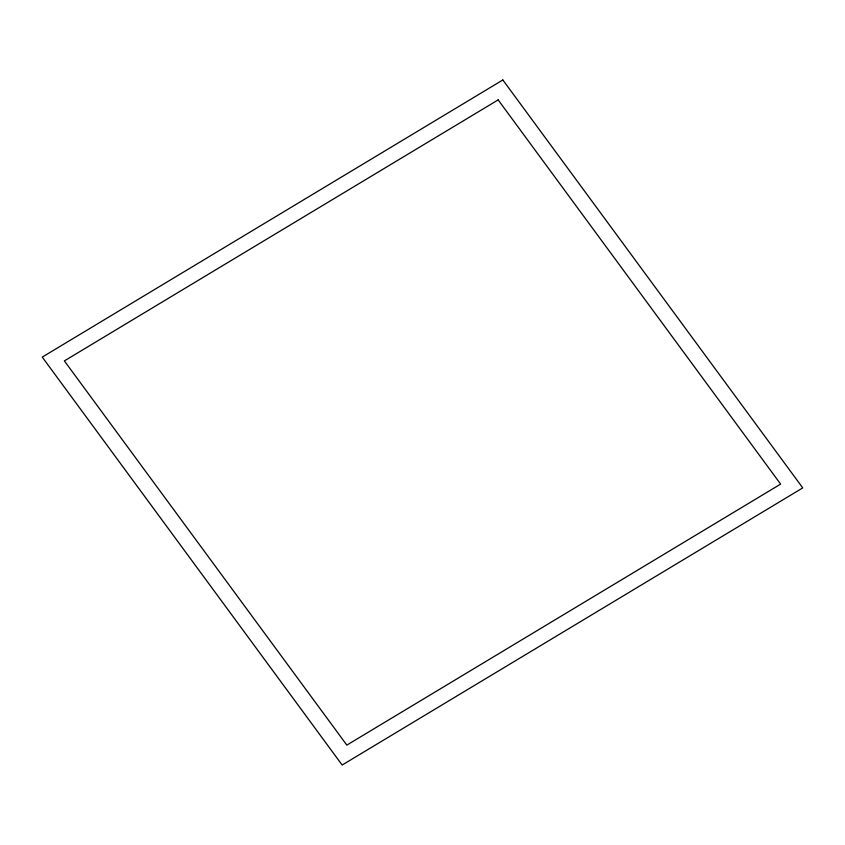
<?xml version="1.0" encoding="UTF-8"?>
<svg xmlns="http://www.w3.org/2000/svg" width="845" height="845" viewBox="0 0 845 845"><rect width="100%" height="100%" fill="white"/><g stroke="black" fill="none" stroke-linecap="round" stroke-linejoin="round"><path stroke-width="1.27" d="M502.838 79.969L42.25 357.097L342.162 765.031L802.75 487.903L502.838 79.969M498.159 99.89L64.368 360.899L346.841 745.11L780.632 484.1L498.159 99.89"/></g></svg>
